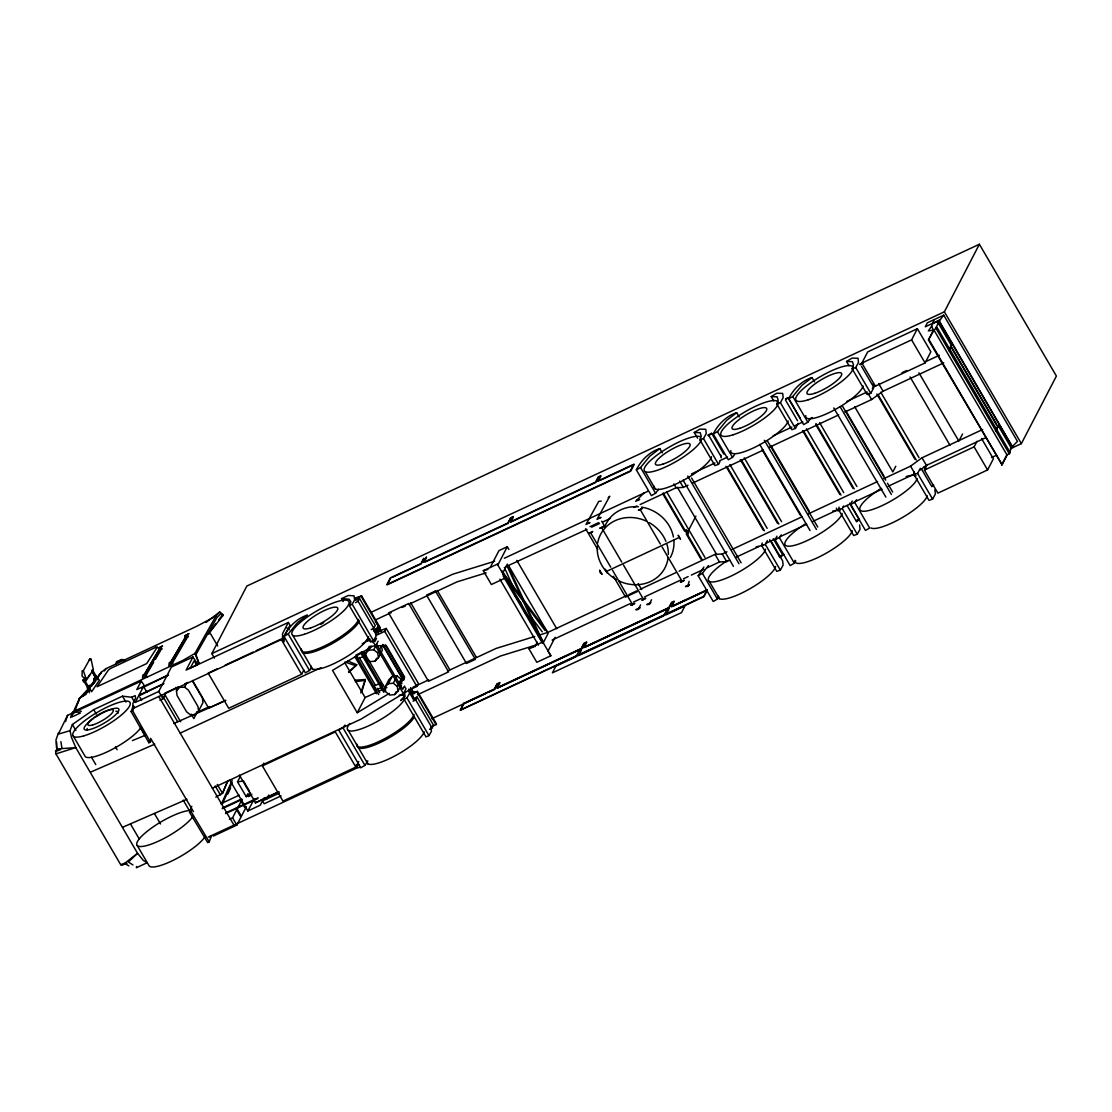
<?xml version="1.0" encoding="UTF-8"?>
<svg xmlns="http://www.w3.org/2000/svg" width="1112" height="1112" viewBox="0 0 1112 1112"><rect width="100%" height="100%" fill="white"/><g stroke="black" fill="none" stroke-linecap="round" stroke-linejoin="round"><path stroke-width="1.5" d="M84.707 681.017L84.707 679.752L83.553 680.28L84.707 681.017L86.458 678.264M430.803 727.192L431.456 731.279L428.968 735.602L426.035 736.922L404.017 699.24L404.198 693.429M1001.551 465.024L1006.541 455.392L1010.182 452.584L937.096 327.498L933.441 330.292L928.451 339.924L1002.079 464.774L1007.083 455.142L933.983 330.042L928.367 330.903L931.634 326.163L933.941 320.034M150.884 739.98L150.398 741.968L148.897 742.76L131.146 711.61L133.176 706.009M148.897 742.76L149.091 740.856M209.737 837.044L211.363 836.28L209.209 841.853L207.708 842.632L189.54 812.302L191.778 806.297M144.894 686.41L141.293 681.044L67.54 715.363L58.324 734.115L70.028 730.681L72.377 724.51L93.7 709.623L122.501 696.182L131.702 697.252L135.191 695.625L135.608 698.002L132.87 703.548L133.134 708.413L282.545 638.997L282.517 633.743L288.369 622.428L289.996 625.208L284.116 636.481L284.144 641.735L282.545 638.997M136.554 866.498L136.401 867.749L147.173 862.731L143.323 860.424L137.554 853.307L75.783 747.611L71.529 737.534L70.028 730.681M83.344 670.689L90.016 658.763L91.045 659.18L93.366 669.758L86.5 679.891L82.093 676.221L82.135 670.786L83.344 670.689L86.5 679.891M771.784 542.281L782.639 560.865L783.112 565.091L780.36 570.136L776.76 571.387L761.72 545.658L762.165 542.976M859.562 524.975L860.021 529.201L857.269 534.26L853.668 535.511L838.643 509.769L839.073 507.086M934.886 489.822L935.359 494.048L932.607 499.107L929.006 500.358L913.967 474.629L914.398 471.947M356.535 656.358L357.689 659.041L363.944 656.122L364.402 653.842L362.206 652.105L355.965 655.024M382.097 687.174L382.542 684.895L380.36 683.157L374.105 686.076L375.842 690.093L382.097 687.174L380.36 683.157M150.398 741.968L132.648 710.818L134.246 706.44M209.209 841.853L191.028 811.524L191.528 809.536M687.814 586.371L689.468 584.676L685.423 586.552L687.814 586.371L689.12 581.423M361.734 692.289L365.361 679.515L354.672 680.238M360.788 692.957L365.361 679.515M70.626 717.574L72.614 712.333L77.256 710.165L81.273 711.402M71.46 715.989L72.614 712.333M65.552 721.591L67.54 715.363M215.686 623.874L208.375 633.951L222.859 615.673L222.789 614.491L219.731 611.961L206.04 622.428M72.183 714.627L79.619 698.044L82.816 696.279L88.251 690.065M78.035 702.826L79.675 698.016L95.632 681.197M58.477 732.864L55.975 739.939L56.517 747.681M719.909 461.786L718.519 464.316L714.933 465.567L699.893 439.838L701.241 436.112L700.226 432.707L694.277 432.498L697.627 438.211M798.194 423.366L795.441 428.426L791.841 429.677L776.802 403.948L778.15 400.223L777.135 396.817L771.2 396.609L773.702 400.89M873.518 388.227L870.765 393.287L867.165 394.538L852.139 368.795L853.488 365.07L852.459 361.678L846.524 361.456L849.026 365.751M72.308 714.808L74.907 710.915L79.619 698.044M115.565 664.35L116.551 661.765L121.194 659.597L125.197 660.403M375.356 632.297L376.009 636.384L373.507 640.707L370.588 642.027L349.279 605.54L350.892 601.717L349.099 599.187L341.523 598.645L343.233 601.564M221.774 803.086L232.172 780.457M222.414 803.754L232.13 782.626M227.849 793.954L230.629 787.921M189.193 668.479L196.782 664.934L197.366 663.683L192.96 656.997L171.429 667.019L158.752 691.469L135.219 702.464L143.517 686.438L146.937 692.262M376.495 638.344L374.897 641.61L372.548 639.567M284.005 636.384C288.564 626.834 297.251 618.216 307.412 615.075L297.39 622.734L288.189 633.993L284.005 636.384L305.327 672.871L309.511 670.48L311.513 667.853M658.582 489.308L655.58 493.255L651.396 495.632L636.356 469.903C640.929 460.354 649.603 451.75 659.777 448.595L662.279 452.89M734.504 454.738L732.502 457.366L728.318 459.756L713.278 434.014C717.838 424.464 726.525 415.86 736.686 412.705L739.188 417M718.852 596.866L717.407 599.09L713.223 601.467L698.197 575.738L703.868 567.092M809.828 419.585L807.826 422.226L803.642 424.603L788.603 398.874C793.162 389.325 801.849 380.707 812.01 377.566L814.526 381.847M795.775 560.976L794.329 563.2L790.145 565.577L775.106 539.848L776.913 536.179M856.643 499.719L854.628 502.318L869.653 528.047L865.47 530.424L850.43 504.695L852.237 501.025M159.878 700.226L163.005 698.753L166.063 692.845M229.433 819.266L232.575 817.807L241.721 800.126M71.78 713.918L76.436 711.749L77.256 710.165M158.404 648.185L162.449 646.03L158.404 648.185L159.586 650.2M145.38 673.816L144.921 676.763L142.475 677.903L142.934 674.956L145.38 673.816L147.145 676.847M184.731 635.897L188.776 633.743L184.731 635.897L185.912 637.913M171.707 661.529L171.248 664.476L168.802 665.629L169.246 662.683L171.707 661.529L172.888 663.558M192.849 681.725L202.356 697.975L202.982 702.548L198.575 711.041L195.462 714.613L190.402 714.849L186.566 711.777L177.072 695.528L176.447 690.955L178.643 686.716M176.447 690.955L179.56 687.383L184.62 687.146L186.816 682.907M214.449 658.109L211.836 653.606L246.85 586.052L979.38 244.251L1056.4 376.065L1021.372 443.618L1010.377 448.762M195.462 714.613L196.935 711.791M250.409 792.8L246.238 796.692L237.537 781.819L240.526 776.079M217.465 668.743L208.166 673.094L228.725 708.274L301.616 674.275L303.784 670.105M358.745 761.539L355.868 767.099L282.962 801.113L262.404 765.918L263.85 763.138M245.238 806.7L244.793 807.576L240.47 800.195M213.295 836.099L236.828 825.104L246.35 806.77M355.479 602.648L358.05 601.258L359.496 598.478L375.23 625.417L373.785 628.183L371.213 629.587M361.622 595.907L354.575 598.242L355.062 599.507L361.622 595.907L380.026 627.404L373.479 631.004M278.848 791.633L255.232 802.933L278.639 792.036M390.59 578.157L387.129 584.815L630.643 471.196L634.09 464.538L599.688 480.579M378.455 657.762L377.732 652.994L381.513 645.697L382.236 650.464L378.455 657.762L375.147 661.126L370.171 661.626L366.209 658.373L365.5 653.606L369.267 646.308M365.5 653.606L368.795 650.242L371.06 645.863M368.795 650.242L373.771 649.742L376.787 643.917M376.69 635.119L384.71 631.338L386.225 628.419L418.418 683.505L416.903 686.424L408.868 690.218L360.983 719.144L212.378 788.186M423.769 558.28L421.031 563.562L390.409 577.851L386.948 584.509L630.462 470.89L633.909 464.218L597.95 481.01L600.688 475.727L598.298 476.839L595.559 482.122L510.464 521.834L513.202 516.552L510.644 517.733L507.906 523.015L423.63 562.338L426.369 557.056M423.95 558.585L421.212 563.867L392.119 577.434M424.492 561.324L426.549 557.362M375.147 661.126L376.662 658.207M404.685 677.236L386.156 645.377L372.728 646.128L332.516 670.411L357.244 712.75L365.125 697.558L375.981 692.498M401.029 685.395L397.999 691.233L394.704 694.583L389.728 695.083L385.767 691.831L385.044 687.077L388.825 679.779L392.133 676.416L397.095 675.915L401.071 679.168L401.779 683.936M385.044 687.077L388.352 683.713L392.133 676.416M388.352 683.713L393.314 683.213L397.095 675.915M397.999 691.233L397.29 686.465L401.071 679.168M394.704 694.583L396.219 691.678M403.934 697.154L400.737 700.574L405.102 696.265L404.309 691.942L406.019 688.898L404.393 686.09L402.752 689.301L376.44 644.251L378.122 641.151M413.469 699.448L410.856 694.986L417.417 691.4L436.529 724.093L431.512 726.97M413.052 701.199L415.638 699.809L417.07 697.029L433.513 725.163L432.068 727.943L429.496 729.333M510.825 518.039L508.087 523.321L425.382 561.921M513.369 516.858L510.644 522.14L595.74 482.427L598.478 477.145M490.253 567.44L498.982 550.593L507.308 546.715L508.907 549.453M507.308 546.715L497.787 565.077L497.328 564.159L483.303 570.706L491.379 584.523L505.39 577.99L497.328 564.159M507.336 564.104L502.582 573.278L505.39 577.99M598.131 481.315L600.869 476.033M497.231 684.019L494.506 689.301L463.885 703.59L460.424 710.248L703.938 596.63L707.385 589.972L671.426 606.749L674.15 601.467M499.844 682.81L497.106 688.092L581.381 648.769L584.12 643.487M587.595 522.918L590.055 522.598L586.01 524.489L598.756 501.359L601.189 501.123M598.59 517.775L601.05 517.469L597.005 519.36L609.765 496.23L608.153 497.87M534.9 646.739L537.291 642.152M547.994 633.673L543.226 642.861L542.767 641.944L528.742 648.491L536.818 662.307L550.843 655.76L542.767 641.944M555.166 637.287L548.021 651.062L550.843 655.76M586.663 642.291L583.925 647.573L669.035 607.861L671.773 602.579M638.997 607.986L640.595 604.914M649.199 604.4L650.84 602.69L646.795 604.58L649.199 604.4L651.59 599.785M687.925 531.536L686.09 529.798L688.425 533.788L687.925 531.536L695.903 516.135M861.869 363.068L867.666 351.906L917.386 328.707L930.869 351.781L925.087 362.943L875.366 386.156L861.869 363.068L911.59 339.869L917.386 328.707M928.451 339.924L933.983 330.042M939.696 322.466L1012.796 447.552L939.918 322.049L938.319 323.105L935.706 328.137L937.096 327.498M211.836 653.606L944.366 311.819L979.38 244.251M948.856 350.641L951.455 345.61L938.319 323.105M895.785 466.234L892.811 471.947L854.614 406.575M981.59 438.587L993.391 458.783L987.595 469.945L937.875 493.144L924.392 470.07L927.283 464.482M959.6 439.713L962.561 434M924.392 470.07L974.112 446.871L977.003 441.283M995.476 430.177L998.409 425.952L1011.406 448.205L1009.446 451.986M995.796 430.983L998.409 425.952M192.96 656.997L186.107 670.119L288.369 622.428M190.124 668.423L194.086 660.834L196.782 664.934M266.477 799.389L268.756 795.01M264.1 797.902L260.333 805.144L247.823 811.009L229.531 779.707M141.293 681.044L136.776 689.579L168.315 675.053L141.78 688.092M246.238 796.692L247.74 793.843M126.99 863.329L122.042 865.178L120.694 864.691L55.947 753.866L55.6 751.476L56.948 748.96L56.615 742.191M247.823 811.009L254.231 799.097M699.893 439.838L703.493 438.587L706.245 433.527L705.772 429.301L699.879 429.107L694.277 432.498M776.802 403.948L780.402 402.697L783.154 397.637L782.695 393.412L776.788 393.231L771.2 396.609M852.139 368.795L855.74 367.544L858.492 362.484L858.019 358.272L852.126 358.078L846.524 361.456M761.72 545.658L765.32 544.407L767.391 540.613M838.643 509.769L842.243 508.518L843.619 505.988M913.967 474.629L917.567 473.378L920.319 468.319M399.597 685.242L404.393 676.582M74.907 710.915L183.494 660.083L194.892 653.453L215.95 616.034L219.731 611.961M349.279 605.54L352.198 604.219L354.686 599.896L354.033 595.81L348.32 595.476L341.523 598.645M404.017 699.24L406.936 697.919L409.438 693.596L408.785 689.51M160.156 647.837L143.809 675.484L160.156 647.837L161.115 648.032L161.476 648.894L155.36 659.388M145.936 673.358L152.066 662.877M155.569 656.872L159.947 649.394M153.609 662.377L145.728 675.86L145.352 674.998L161.115 648.032M186.482 635.564L170.136 663.211L186.482 635.564L187.428 635.744L187.803 636.62L172.054 663.586L171.679 662.71L187.428 635.744M171.387 662.571L185.384 638.608M90.016 658.763L89.182 660.18L91.045 659.18M89.419 692.734L87.361 687.994L89.975 685.339L91.337 686.368L95.604 680.224L95.243 678.306L96.41 676.36L99.343 680.252L91.643 691.733L88.779 687.341L89.975 685.339M88.557 685.993L89.919 687.007L94.186 680.878L93.825 678.945L94.993 677L96.41 676.36M400.973 681.781L403.642 677.333M83.553 680.28L85.29 677.514M344.956 725.093L342.927 727.693L338.743 730.084L360.774 767.766L364.958 765.39L367.836 760.942M636.356 469.903L640.54 467.526L649.742 456.267L659.777 448.595M713.278 434.014L717.462 431.637L726.664 420.378L736.686 412.705M788.603 398.874L792.786 396.484L801.988 385.225L812.01 377.566M87.778 677.764L89.877 674.581M88.863 690.052L85.374 694.569M97.481 677.722L101.317 672.232L106.029 668.618L196.991 626.167L215.95 616.034M88.418 690.357L85.429 694.541L82.774 696.307M93.394 683.38L95.382 680.586M97.369 677.792L101.359 672.218L97.244 677.555M104.361 670.925L106.029 668.618M218.73 619.857L222.789 614.491M82.816 696.279L87.973 689.593M90.03 686.924L95.173 680.238M698.197 575.738L702.381 573.347L708.455 565.549M775.106 539.848L779.29 537.457L781.319 534.858M1010.655 448.247L1017.466 441.381L943.727 315.169L937.555 323.147L939.918 322.049M348.848 672.496L356.743 664.754L347.722 660.959M637.218 499.761L639.678 499.455L635.633 501.331L644.126 492.811M348.501 672.023L356.743 664.754M711.666 433.319L707.774 435.126L708.914 435.737L711.666 433.319L723.815 454.113M800.362 418.404L788.213 397.609L785.461 400.014L797.61 420.809M860.688 364.917L863.426 362.512L859.534 364.319M849.818 503.041L859.354 519.373L856.615 521.792L847.066 505.46M933.663 485.082L931.828 486.695L921.417 468.875M82.802 680.322L84.276 679.112L85.735 681.058L83.734 681.962L82.802 680.322L84.79 679.418M85.388 681.142L84.22 681.67L89.488 690.899M96.925 679.793L97.786 679.084L92.532 669.855L91.671 670.564L95.424 677.152M215.811 797.096L222.525 793.356L227.751 780.791L222.497 793.37L217.271 784.419M872.281 388.241L876.103 385.461M844.939 411.996L871.613 399.555L883.095 391.188L943.754 362.873M883.859 478.619L910.533 466.164L922.015 457.796L982.674 429.496M920.069 470.042L926.449 465.386L985.552 437.808M362.178 643.89L369.434 639.511M357.244 712.75L389.256 693.415M590.597 532.745L592.793 531.48L588.748 533.371L590.597 532.745L610.738 567.203M601.606 527.616L603.788 526.351L599.743 528.242L601.606 527.616L621.733 562.06M640.22 509.588L642.416 508.337L638.371 510.213L640.22 509.588L660.361 544.046M632.617 604.65L634.799 603.385L630.754 605.275L632.617 604.65L612.49 570.192M643.612 599.521L645.808 598.256L641.763 600.146L643.612 599.521L623.485 565.063M682.24 581.493L684.422 580.228L680.377 582.118L682.24 581.493L662.113 547.048M850.43 504.695L854.628 502.318M131.146 711.61L132.648 710.818M189.54 812.302L191.028 811.524M931.828 324.106L939.668 320.103L925.323 326.789L927.311 322.827L943.727 315.169M195.907 664.49L198.881 663.058L195.962 654.565L216.896 617.66L220.649 613.907L222.859 615.673M119.623 660.875L122.723 659.43M155.777 647.323L110.547 668.451L108.378 670.036L97.05 686.729L146.701 663.572L157.404 646.934L155.749 647.337M72.03 716.92L80.439 712.987L76.436 711.749M355.826 600.188L359.496 598.478M164.993 693.123L178.712 686.716M184.759 683.908L187.872 682.448M225.222 665.129L253.133 652.105M256.233 650.659L281.044 639.094L301.616 674.275M371.213 612.253L452.653 574.265L494.632 561.254M951.455 345.61L950.496 346.054L997.436 426.41M504.334 558.252L648.213 491.115M901.985 372.715L906.655 370.532M925.323 361.817L939.32 355.284M375.647 619.843L391.313 612.545M402.28 607.43L405.407 605.97M408.535 604.497L457.074 581.854L486.152 572.847M691.442 473.962L714.974 462.981M719.686 460.785L727.526 457.115M773.035 435.89L791.869 427.105M794.997 425.646L802.85 421.976M809.119 419.057L812.26 417.584M846.774 401.474L867.179 391.966M589.999 526.685L598.77 522.584M586.955 529.354L505.529 566.842M591.653 527.171L599.479 523.516M602.607 522.056L610.418 518.414M633.882 507.461L637.009 506.002M640.137 504.542L676.11 487.765L683.324 487.403L688.036 485.207M225.68 700.574L173.722 723.537M692.734 483.011L763.346 450.068M769.629 447.135L838.656 414.929M320.979 667.7L180.2 733.1M606.235 571.526L607.555 573.208L605.234 569.219L606.235 571.526L679.182 537.485L680.516 539.167L678.181 535.178L679.182 537.485M413.011 687.188L428.662 679.891M447.455 671.12L496.008 648.463L534.761 636.467M625.889 595.976L547.688 632.464L538 635.466M629.017 594.517L636.828 590.861M639.956 589.402L675.929 572.624M679.057 571.165L715.03 554.374L722.244 554.012L726.956 551.816M262.404 765.918L335.296 731.904L355.868 767.099M637.245 591.626L625.542 597.074L613.393 576.28M417.445 694.778L500.442 656.052L535.97 645.057M731.668 549.62L802.266 516.677M808.549 513.758L877.577 481.538M413.414 698.739L417.07 697.029M552.122 640.053L630.323 603.566M633.451 602.106L641.263 598.451M644.39 596.991L680.363 580.214M683.491 578.754L688.189 576.558M691.317 575.099L703.827 569.261M706.954 567.801L719.464 561.963L726.678 561.602L729.819 560.142M736.102 557.209L762.776 544.769M765.904 543.309L776.885 538.18M780.026 536.721L806.7 524.266M812.983 521.347L839.657 508.893M842.785 507.433L850.638 503.778M853.78 502.304L882.011 489.127M888.293 486.208L914.967 473.754L910.533 466.164M220.801 803.754L239.205 795.163M222.511 807.91L241.221 799.194M248.657 795.719L251.896 794.204M222.205 808.716L242.291 799.347M248.198 796.581L251.437 795.08M226.014 812.761L258.137 797.763M225.555 813.623L257.692 798.638M431.887 718.672L485.332 693.735M488.488 692.276L494.77 689.343M497.912 687.869L582.799 648.268M585.941 646.795L669.257 607.917M672.399 606.457L706.982 590.319M779.29 556.584L784.016 554.374M856.323 520.638L859.465 519.179M991.515 457.56L996.227 455.364M1008.792 453.237L1010.182 452.584M360.594 767.377L357.703 767.627L208.291 837.058M785.614 398.819L788.213 397.609M209.431 706.579L197.074 712.347L193.835 718.602L191.236 714.154M225.625 700.282L208.681 708.163L192.543 680.488M379.081 691.052L386.865 687.591M856.754 520.583L859.354 519.373M279.418 793.064L262.515 800.932L264.183 803.767L281.072 795.9M93.825 678.945L95.243 678.306M94.186 680.878L95.604 680.224M87.361 687.994L88.779 687.341M410.37 693.735L417.417 691.4M91.045 771.923L154.721 744.192M123.224 827.008L186.913 799.278M410.828 694.513L414.623 692.887M132.425 740.592L145.13 735.338M376.94 631.95L386.225 628.419M55.6 751.476L60.562 749.613M55.947 753.866L75.783 747.611L56.948 748.96M120.694 864.691L125.128 863.023L137.554 853.307L128.366 861.981L132.953 864.983M483.303 570.706L487.918 569.4M528.742 648.491L533.371 647.184M369.907 638.9L366.96 639.608L366.098 641.276L370.518 640.22M410.884 692.554L415.332 691.581M376.76 628.072L380.026 627.404M237.537 781.819L243.528 781.027L249.547 791.327M355.367 681.587L364.541 680.502M116.551 661.765L118.081 661.598M358.995 764.639L356.104 764.889L357.703 767.627M208.597 633.256L210.655 633.937L217.674 645.947M144.393 674.803L145.352 674.998M344.998 662.085L355.923 665.754M121.194 659.597L124.891 661.07M124.752 863.468L128.867 865.873M286.826 627.946L289.398 629.684M184.62 687.146L188.456 690.218L197.95 706.467L198.575 711.041M373.771 649.742L377.732 652.994M393.314 683.213L397.29 686.465M371.686 641.249L374.035 643.278L403.434 693.61L404.24 697.947M198.881 663.058L194.892 653.453M501.915 571.04L546.659 630.851M504.487 576.266L545.075 630.532M515.176 595.684L521.417 604.024M529.743 615.158L542.239 631.852M944.366 311.819L1021.372 443.618M951.483 346.972L996.727 424.423M936.346 328.943L1009.432 454.043M928.993 339.674L1002.079 464.774M911.59 339.869L925.087 362.943M974.112 446.871L987.595 469.945M918.915 372.784L958.864 441.144M910.061 376.926L949.995 445.273M878.661 383.598L883.095 391.188M922.015 457.796L926.449 465.386M880.787 392.216L918.957 457.546M924.169 466.456L925.907 469.431M861.55 366.404L872.837 385.711M878.035 394.621L916.218 459.965M876.881 394.023L915.065 459.367M855.74 367.544L870.765 393.287M917.567 473.378L932.607 499.107M867.916 393.231L871.613 399.555M845.745 410.703L883.957 476.089M842.312 405.866L885.722 480.175M887.459 483.15L892.672 492.06M840.172 406.825L891.407 494.506M833.75 407.923L885.861 497.106M819.586 422.643L856.893 486.5M816.013 423.561L854.183 488.905M815.666 424.478L852.973 488.335M792.786 396.484L807.826 422.226M806.436 428.787L843.744 492.644M803.684 431.206L840.992 495.062M802.53 430.608L839.838 494.465M780.402 402.697L795.441 428.426M842.243 508.518L857.269 534.26M836.377 508.156L838.045 511.006M770.963 445.606L809.161 510.978M767.363 440.825L817.737 527.032M764.361 440.296L816.458 529.479M759.677 444.383L810.05 530.577M762.095 449.734L800.292 515.12M744.248 457.796L781.555 521.653M741.537 460.201L778.845 524.058M740.328 459.631L777.635 523.488M717.462 431.637L732.502 457.366M779.29 537.457L794.329 563.2M729.889 464.51L767.197 528.367M773.271 538.764L782.82 555.096L780.068 557.501L769.657 539.681M708.914 435.737L721.062 456.518M727.137 466.915L764.444 530.771M725.997 466.317L763.305 530.174M703.493 438.587L718.519 464.316M765.32 544.407L780.36 570.136M691.608 478.063L741.106 562.783M687.73 476.061L738.966 563.742M683.06 480.134L733.42 566.328M679.627 481.079L683.324 487.403M722.244 554.012L726.678 561.602M677.416 487.362L716.489 554.221M673.886 483.97L676.11 487.765M715.03 554.374L719.464 561.963M666.769 492.06L704.952 557.404M663.197 492.977L702.242 559.795M662.863 493.895L684.547 531.022M686.285 533.996L701.033 559.239M645.182 471.641L655.26 488.905M709.303 581.395L719.394 598.645M640.54 467.526L655.58 493.255M702.381 573.347L717.407 599.09M601.703 521.222L605.178 527.157M638.163 583.633L641.638 589.568M585.607 528.728L597.756 549.537M516.816 560.406L556.764 628.753M508.823 566.022L547.896 632.895M502.124 571.304L543.254 641.707M503.083 575.821L542.475 643.222M499.913 579.199L538.43 645.113M437.308 590.514L476.367 657.387M410.703 602.773L449.762 669.646M384.71 631.338L416.903 686.424M361.261 596.616L379.665 628.113M417.056 692.109L436.154 724.802M375.522 621.302L381.597 631.713M377.413 627.14L380.012 631.602M376.801 629.517L378.539 632.492M410.773 687.675L414.262 693.638M375.592 628.669L378.205 633.145M385.169 645.071L404.351 677.875M410.439 688.314L413.052 692.79M401.654 674.706L404.268 679.182M358.05 601.258L373.785 628.183M415.638 699.809L432.068 727.943M374.091 629.517L376.704 633.993M382.806 644.432L403.725 680.224M408.952 689.162L413.303 696.626M373.507 629.392L376.12 633.868M383.084 645.794L403.128 680.099M409.23 690.538L414.456 699.49M352.198 604.219L373.507 640.707M406.936 697.919L428.968 735.602M363.527 651.451L385.044 688.286M361.692 651.854L384.933 691.65M360.469 652.424L383.709 692.22M359.051 657.289L375.411 685.284M377.121 688.231L379.706 692.651M356.354 656.219L378.733 694.541M354.95 656.872L376.481 693.707M344.65 662.516L365.125 697.558M292.831 635.438L302.242 651.535M302.964 652.758L312.361 668.854M348.348 730.459L357.758 746.555M358.481 747.778L367.877 763.874M288.189 633.993L309.511 670.48M342.927 727.693L364.958 765.39M187.191 634.757L188.359 636.773M239.386 775.106L255.44 802.516M160.865 647.031L162.032 649.06M175.64 687.466L177.378 690.427M236.495 807.868L240.817 815.249L240.359 816.111L236.05 808.73M164.979 694.917L180.658 721.757M162.825 696.32L177.656 721.716M215.2 785.962L220.44 794.927M158.752 691.469L163.005 698.753M158.821 696.529L233.979 825.16M139.89 697.321L141.613 700.268M131.702 697.252L134.302 701.7M150.606 738.326L193.432 811.621M122.501 696.182L125.962 702.117M140.71 727.359L145.046 734.782M183.23 800.126L189.29 810.509M93.7 709.623L96.299 714.071M115.384 746.736L117.121 749.71M154.429 813.553L160.503 823.95M72.377 724.51L75.852 730.445M91.462 757.175L95.799 764.597M130.507 823.992L139.181 838.851M73.309 736.13L85.263 756.577A32.999 7.979 -30.3 0 0 111.673 749.655A32.999 7.979 -30.3 0 0 140.737 727.762M137.249 845.565L149.203 866.012A32.999 7.979 -30.3 0 0 176.877 858.422A32.999 7.979 -30.3 0 0 205.372 836.043M232.575 817.807L236.828 825.104M92.129 671.704L95.882 678.292M85.082 680.961L90.642 690.371M507.725 565.091L542.044 640.039M507.169 566.147L540.779 639.539M504.334 567.467L513.633 587.775M520.068 601.828L525.072 612.754M931.634 326.163L933.441 330.292M362.206 652.105L363.944 656.122M185.899 636.245L186.26 637.106M60.882 741.634L61.924 748.265M873.059 384.001L873.365 386.809M720.812 455.044L721.118 457.852M668.131 557.682A36.279 32.887 27.4 0 1 619.148 581.048M616.312 579.588A36.279 32.887 27.4 0 1 607.611 572.902M605.484 570.567A36.279 32.887 27.4 0 1 597.269 546.2M597.686 542.92A36.279 32.887 27.4 0 1 646.419 521.18M649.255 522.654A36.279 32.887 27.4 0 1 665.893 541.322M667.019 544.56A36.279 32.887 27.4 0 1 668.368 554.388M604.511 527.449A36.279 32.887 27.4 0 1 638.413 506.766M641.554 507.142A36.279 32.887 27.4 0 1 673.427 537.013M673.872 540.251A36.279 32.887 27.4 0 1 670.3 557.571M765.529 549.203A32.915 7.965 -30.3 0 1 738.924 572.013A32.915 7.965 -30.3 0 1 708.844 581.048A32.915 7.965 -30.3 0 1 726.97 560.795M756.118 546.854A32.915 7.965 -30.3 0 1 758.926 546.27M775.62 566.467A32.915 7.965 -30.3 0 1 744.957 591.459A32.915 7.965 -30.3 0 1 718.352 596.06M711.485 456.712A32.915 7.965 -30.3 0 1 680.822 481.704A32.915 7.965 -30.3 0 1 654.231 486.305M701.408 439.448A32.915 7.965 -30.3 0 1 659.569 469.472A32.915 7.965 -30.3 0 1 654.607 456.976A32.915 7.965 -30.3 0 1 700.379 436.863M842.159 513.452A32.915 7.965 -30.3 0 1 815.068 536.526A32.915 7.965 -30.3 0 1 785.28 545.102A32.915 7.965 -30.3 0 1 804.949 524.155M832.749 511.103A32.915 7.965 -30.3 0 1 840.033 510.45M852.237 530.716A32.915 7.965 -30.3 0 1 821.573 555.708A32.915 7.965 -30.3 0 1 794.983 560.295M788.116 420.962A32.915 7.965 -30.3 0 1 757.453 445.954A32.915 7.965 -30.3 0 1 730.862 450.555M917.094 478.494A32.915 7.965 -30.3 0 1 889.53 501.832A32.915 7.965 -30.3 0 1 860.062 509.921A32.915 7.965 -30.3 0 1 881.288 488.321M906.141 476.562A32.915 7.965 -30.3 0 1 916.066 475.894M927.186 495.743A32.915 7.965 -30.3 0 1 901.512 518.025A32.915 7.965 -30.3 0 1 870.96 527.936M863.051 385.989A32.915 7.965 -30.3 0 1 832.388 410.995A32.915 7.965 -30.3 0 1 805.797 415.582M404.573 698.266A32.915 7.965 -30.3 0 1 368.975 725.677A32.915 7.965 -30.3 0 1 349.752 723.481M399.194 695.167A32.915 7.965 -30.3 0 1 403.545 695.667M413.984 714.363A32.915 7.965 -30.3 0 1 383.32 739.355A32.915 7.965 -30.3 0 1 356.73 743.956M414.276 716.879A32.915 7.965 -30.3 0 1 382.389 741.44A32.915 7.965 -30.3 0 1 357.452 745.179M424.103 731.696A32.915 7.965 -30.3 0 1 393.44 756.688A32.915 7.965 -30.3 0 1 366.849 761.275M368.586 636.676A32.915 7.965 -30.3 0 1 337.923 661.668A32.915 7.965 -30.3 0 1 311.332 666.255M359.19 620.579A32.915 7.965 -30.3 0 1 328.526 645.572A32.915 7.965 -30.3 0 1 301.936 650.159M358.467 619.342A32.915 7.965 -30.3 0 1 327.804 644.334A32.915 7.965 -30.3 0 1 301.213 648.935M320.84 624.388A14.581 3.531 -30.3 0 1 323.731 622.623M193.432 815.582A32.999 7.979 -30.3 0 1 151.705 843.98A32.999 7.979 -30.3 0 1 144.602 833.472A32.999 7.979 -30.3 0 1 189.999 810.523M107.072 710.846A20.016 4.837 -30.3 0 1 116.051 714.321A20.016 4.837 -30.3 0 1 88.418 729.833A20.016 4.837 -30.3 0 1 93.755 718.31M95.132 717.379A20.016 4.837 -30.3 0 1 101.081 713.793M102.582 712.987A20.016 4.837 -30.3 0 1 105.612 711.485M87.375 730.111A17.792 4.309 -30.3 0 1 87.236 728.471M115.815 711.207A17.792 4.309 -30.3 0 1 117.928 713.39M555.861 666.185L552.414 672.843L681.503 612.615L684.95 605.943L666.046 614.769L668.785 609.487L666.408 610.599L663.669 615.881L578.56 655.593L581.298 650.312L578.74 651.507L576.016 656.775L555.861 666.185M139.486 694.972L139.028 695.848L163.881 683.588L139.486 694.972M463.732 703.354L460.285 710.012L703.785 596.393L707.246 589.735L671.273 606.513L674.011 601.231L671.634 602.343L668.896 607.625L583.786 647.337L586.524 642.055L583.981 643.236L581.242 648.518L496.967 687.841L499.705 682.559L497.092 683.783L494.353 689.065L463.732 703.354M639.845 607.819L638.191 609.529L635.8 609.71L639.845 607.819M408.674 603.524L388.547 612.92L428.481 681.267L448.609 671.87L408.674 603.524M435.417 591L426.549 595.142L466.484 663.489L475.352 659.36L435.417 591M601.953 574.139L600.049 572.541L599.632 570.15L601.953 574.139M663.016 464.093A19.96 4.823 -30.3 0 0 690.135 445.273A19.96 4.823 -30.3 0 0 665.157 453.376A19.96 4.823 -30.3 0 0 663.016 464.093M733.322 434.722A32.915 7.965 -30.3 0 0 778.025 403.698A32.915 7.965 -30.3 0 0 736.853 417.056A32.915 7.965 -30.3 0 0 733.322 434.722M739.647 428.342A19.96 4.823 -30.3 0 0 766.766 409.522A19.96 4.823 -30.3 0 0 741.787 417.625A19.96 4.823 -30.3 0 0 739.647 428.342M808.257 399.764A32.915 7.965 -30.3 0 0 852.973 368.739A32.915 7.965 -30.3 0 0 811.788 382.083A32.915 7.965 -30.3 0 0 808.257 399.764M814.582 393.37A19.96 4.823 -30.3 0 0 841.701 374.549A19.96 4.823 -30.3 0 0 816.722 382.653A19.96 4.823 -30.3 0 0 814.582 393.37M304.354 634.271A32.915 7.965 -30.3 0 0 349.057 603.246A32.915 7.965 -30.3 0 0 307.885 616.604A32.915 7.965 -30.3 0 0 304.354 634.271M310.679 627.891A19.96 4.823 -30.3 0 0 337.798 609.07A19.96 4.823 -30.3 0 0 312.82 617.174A19.96 4.823 -30.3 0 0 310.679 627.891M83.581 735.936A32.999 7.979 -30.3 0 0 129.965 705.119A32.999 7.979 -30.3 0 0 91.003 716.253A32.999 7.979 -30.3 0 0 83.581 735.936M92.63 724.954A14.623 3.531 -30.3 0 0 113.188 711.305A14.623 3.531 -30.3 0 0 95.924 716.239A14.623 3.531 -30.3 0 0 92.63 724.954"/></g></svg>
